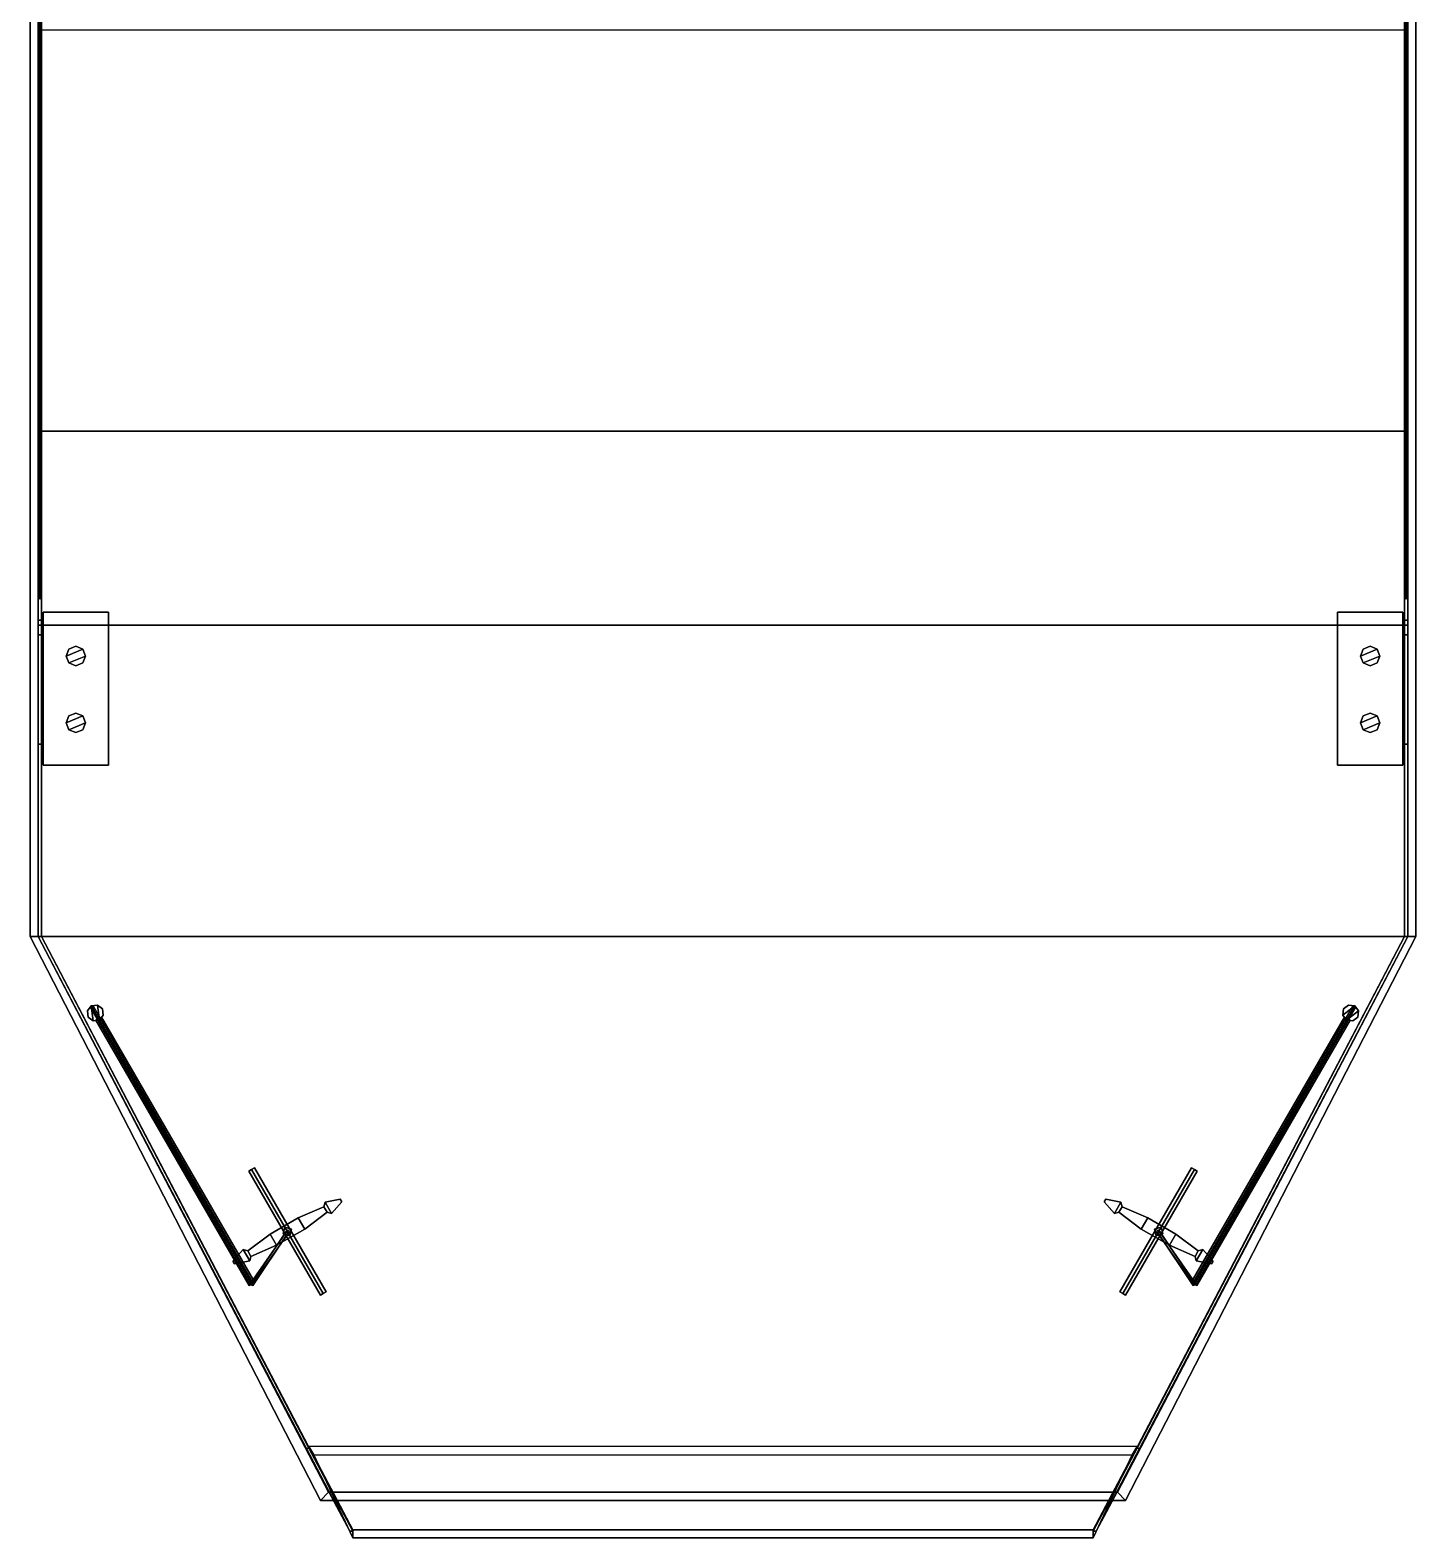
# Model space of a CAD drawing. Extents: x -4.2 to 4.2, y -17.3 to 18.7.
# Drawn here: x -4.25 to 4.25, y -17.31 to -8.06 of the extents above; entities that cross this region are included whole.
import ezdxf

# ---------------------------------------------------------------- set-up
doc = ezdxf.new("R2010")
doc.units = 0
doc.layers.get('0').update_dxf_attribs({"linetype": 'CONTINUOUS'})
doc.layers.add('RAILINGS', color=6, linetype='CONTINUOUS')

msp = doc.modelspace()

# ---------------------------------------------------------------- linework, layer by layer
for points in [[(-4.2, 10.97, -1.04), (-4.2, -10.52, -1.04), (-4.2, -13.62, -0.39), (-4.2, 16.87, -0.3447)], [(-4.2, 16.87, -0.3447), (-4.2, -13.62, -0.39), (-4.2, -13.62, 0.65), (-4.2, 4.11, 0.65)], [(4.2, -13.62, -0.39), (4.2, -10.52, -1.04), (4.2, 10.97, -1.04), (4.2, 16.87, -0.3447)], [(4.2, -13.62, 0.65), (4.2, -13.62, -0.39), (4.2, 16.87, -0.3447), (4.2, 4.11, 0.65)], [(4.2, 10.97, -1.04), (4.2, -10.52, -1.04), (-4.2, -10.52, -1.04), (-4.2, 10.97, -1.04)], [(-4.2, -13.62, 0.82), (-4.2, 4.11, 0.82), (-4.25, 4.11, 0.79), (-4.25, -13.62, 0.79)], [(-4.25, 4.11, 0.68), (-4.25, -13.62, 0.68), (-4.25, -13.62, 0.79), (-4.25, 4.11, 0.79)], [(-4.2, 4.11, 0.65), (-4.2, -13.62, 0.65), (-4.25, -13.62, 0.68), (-4.25, 4.11, 0.68)], [(4.25, 4.11, 0.79), (4.2, 4.11, 0.82), (4.2, -13.62, 0.82), (4.25, -13.62, 0.79)], [(4.25, -13.62, 0.68), (4.2, -13.62, 0.65), (4.2, 4.11, 0.65), (4.25, 4.11, 0.68)], [(4.25, -13.62, 0.79), (4.25, -13.62, 0.68), (4.25, 4.11, 0.68), (4.25, 4.11, 0.79)], [(4.2, -11.71, 0.82), (4.2, -8.06, 0.82), (-4.2, -8.06, 0.82), (-4.2, -11.71, 0.82)], [(-4.2, -13.62, -0.39), (-4.2, -10.52, -1.04), (4.2, -10.52, -1.04), (4.2, -13.62, -0.39)], [(-3.77, -11.63, 0.84), (-3.77, -11.63, 0.82), (-4.17, -11.63, 0.82), (-4.17, -11.63, 0.84)], [(-4.17, -11.63, 0.82), (-4.17, -12.57, 0.82), (-4.17, -12.57, 0.84), (-4.17, -11.63, 0.84)], [(-4.17, -11.63, 0.84), (-4.17, -12.57, 0.84), (-3.77, -12.57, 0.84), (-3.77, -11.63, 0.84)], [(-3.77, -12.57, 0.84), (-3.77, -12.57, 0.82), (-3.77, -11.63, 0.82), (-3.77, -11.63, 0.84)], [(4.17, -11.63, 0.84), (4.17, -11.63, 0.82), (3.77, -11.63, 0.82), (3.77, -11.63, 0.84)], [(3.77, -11.63, 0.84), (3.77, -12.57, 0.84), (4.17, -12.57, 0.84), (4.17, -11.63, 0.84)], [(3.77, -11.63, 0.82), (3.77, -12.57, 0.82), (3.77, -12.57, 0.84), (3.77, -11.63, 0.84)], [(4.17, -12.57, 0.84), (4.17, -12.57, 0.82), (4.17, -11.63, 0.82), (4.17, -11.63, 0.84)], [(4.2, -13.62, 0.82), (4.2, -11.71, 0.82), (-4.2, -11.71, 0.82), (-4.2, -13.62, 0.82)], [(-3.97, -11.84, 1.18), (-4.0124, -11.8576, 1.18), (-4.03, -11.9, 1.18), (-3.9276, -11.8576, 1.18)], [(-4.0124, -11.8576, 0.84), (-4.03, -11.9, 0.84), (-4.03, -11.9, 1.18), (-4.0124, -11.8576, 1.18)], [(-3.9276, -11.8576, 1.18), (-4.03, -11.9, 1.18), (-4.0124, -11.9424, 1.18), (-3.91, -11.9, 1.18)], [(-4.03, -11.9, 0.84), (-4.0124, -11.9424, 0.84), (-4.0124, -11.9424, 1.18), (-4.03, -11.9, 1.18)], [(-3.97, -11.84, 0.84), (-4.0124, -11.8576, 0.84), (-4.0124, -11.8576, 1.18), (-3.97, -11.84, 1.18)], [(-3.91, -11.9, 1.18), (-4.0124, -11.9424, 1.18), (-3.97, -11.96, 1.18), (-3.9276, -11.9424, 1.18)], [(-3.9276, -11.8576, 0.84), (-3.97, -11.84, 0.84), (-3.97, -11.84, 1.18), (-3.9276, -11.8576, 1.18)], [(-3.91, -11.9, 0.84), (-3.9276, -11.8576, 0.84), (-3.9276, -11.8576, 1.18), (-3.91, -11.9, 1.18)], [(-3.9276, -11.9424, 0.84), (-3.91, -11.9, 0.84), (-3.91, -11.9, 1.18), (-3.9276, -11.9424, 1.18)], [(3.97, -11.84, 1.18), (3.9276, -11.8576, 1.18), (3.91, -11.9, 1.18), (4.0124, -11.8576, 1.18)], [(4.0124, -11.8576, 1.18), (3.91, -11.9, 1.18), (3.9276, -11.9424, 1.18), (4.03, -11.9, 1.18)], [(3.9276, -11.8576, 0.84), (3.91, -11.9, 0.84), (3.91, -11.9, 1.18), (3.9276, -11.8576, 1.18)], [(3.91, -11.9, 0.84), (3.9276, -11.9424, 0.84), (3.9276, -11.9424, 1.18), (3.91, -11.9, 1.18)], [(3.97, -11.84, 0.84), (3.9276, -11.8576, 0.84), (3.9276, -11.8576, 1.18), (3.97, -11.84, 1.18)], [(4.03, -11.9, 1.18), (3.9276, -11.9424, 1.18), (3.97, -11.96, 1.18), (4.0124, -11.9424, 1.18)], [(4.0124, -11.8576, 0.84), (3.97, -11.84, 0.84), (3.97, -11.84, 1.18), (4.0124, -11.8576, 1.18)], [(4.03, -11.9, 0.84), (4.0124, -11.8576, 0.84), (4.0124, -11.8576, 1.18), (4.03, -11.9, 1.18)], [(4.0124, -11.9424, 0.84), (4.03, -11.9, 0.84), (4.03, -11.9, 1.18), (4.0124, -11.9424, 1.18)], [(-4.0124, -11.9424, 0.84), (-3.97, -11.96, 0.84), (-3.97, -11.96, 1.18), (-4.0124, -11.9424, 1.18)], [(-3.97, -11.96, 0.84), (-3.9276, -11.9424, 0.84), (-3.9276, -11.9424, 1.18), (-3.97, -11.96, 1.18)], [(3.9276, -11.9424, 0.84), (3.97, -11.96, 0.84), (3.97, -11.96, 1.18), (3.9276, -11.9424, 1.18)], [(3.97, -11.96, 0.84), (4.0124, -11.9424, 0.84), (4.0124, -11.9424, 1.18), (3.97, -11.96, 1.18)], [(-3.97, -12.25, 1.18), (-4.0124, -12.2676, 1.18), (-4.03, -12.31, 1.18), (-3.9276, -12.2676, 1.18)], [(-4.0124, -12.2676, 0.84), (-4.03, -12.31, 0.84), (-4.03, -12.31, 1.18), (-4.0124, -12.2676, 1.18)], [(-3.9276, -12.2676, 1.18), (-4.03, -12.31, 1.18), (-4.0124, -12.3524, 1.18), (-3.91, -12.31, 1.18)], [(-3.97, -12.25, 0.84), (-4.0124, -12.2676, 0.84), (-4.0124, -12.2676, 1.18), (-3.97, -12.25, 1.18)], [(-3.9276, -12.2676, 0.84), (-3.97, -12.25, 0.84), (-3.97, -12.25, 1.18), (-3.9276, -12.2676, 1.18)], [(-3.91, -12.31, 0.84), (-3.9276, -12.2676, 0.84), (-3.9276, -12.2676, 1.18), (-3.91, -12.31, 1.18)], [(3.97, -12.25, 1.18), (3.9276, -12.2676, 1.18), (3.91, -12.31, 1.18), (4.0124, -12.2676, 1.18)], [(4.0124, -12.2676, 1.18), (3.91, -12.31, 1.18), (3.9276, -12.3524, 1.18), (4.03, -12.31, 1.18)], [(3.9276, -12.2676, 0.84), (3.91, -12.31, 0.84), (3.91, -12.31, 1.18), (3.9276, -12.2676, 1.18)], [(3.97, -12.25, 0.84), (3.9276, -12.2676, 0.84), (3.9276, -12.2676, 1.18), (3.97, -12.25, 1.18)], [(4.0124, -12.2676, 0.84), (3.97, -12.25, 0.84), (3.97, -12.25, 1.18), (4.0124, -12.2676, 1.18)], [(4.03, -12.31, 0.84), (4.0124, -12.2676, 0.84), (4.0124, -12.2676, 1.18), (4.03, -12.31, 1.18)], [(-4.03, -12.31, 0.84), (-4.0124, -12.3524, 0.84), (-4.0124, -12.3524, 1.18), (-4.03, -12.31, 1.18)], [(-3.91, -12.31, 1.18), (-4.0124, -12.3524, 1.18), (-3.97, -12.37, 1.18), (-3.9276, -12.3524, 1.18)], [(-4.0124, -12.3524, 0.84), (-3.97, -12.37, 0.84), (-3.97, -12.37, 1.18), (-4.0124, -12.3524, 1.18)], [(-3.97, -12.37, 0.84), (-3.9276, -12.3524, 0.84), (-3.9276, -12.3524, 1.18), (-3.97, -12.37, 1.18)], [(-3.9276, -12.3524, 0.84), (-3.91, -12.31, 0.84), (-3.91, -12.31, 1.18), (-3.9276, -12.3524, 1.18)], [(3.91, -12.31, 0.84), (3.9276, -12.3524, 0.84), (3.9276, -12.3524, 1.18), (3.91, -12.31, 1.18)], [(4.03, -12.31, 1.18), (3.9276, -12.3524, 1.18), (3.97, -12.37, 1.18), (4.0124, -12.3524, 1.18)], [(3.9276, -12.3524, 0.84), (3.97, -12.37, 0.84), (3.97, -12.37, 1.18), (3.9276, -12.3524, 1.18)], [(3.97, -12.37, 0.84), (4.0124, -12.3524, 0.84), (4.0124, -12.3524, 1.18), (3.97, -12.37, 1.18)], [(4.0124, -12.3524, 0.84), (4.03, -12.31, 0.84), (4.03, -12.31, 1.18), (4.0124, -12.3524, 1.18)], [(-4.17, -12.57, 0.84), (-4.17, -12.57, 0.82), (-3.77, -12.57, 0.82), (-3.77, -12.57, 0.84)], [(3.77, -12.57, 0.84), (3.77, -12.57, 0.82), (4.17, -12.57, 0.82), (4.17, -12.57, 0.84)], [(-4.2, -13.62, 0.65), (-2.42, -17.03, 0.65), (-2.47, -17.08, 0.68), (-4.25, -13.62, 0.68)], [(-4.25, -13.62, 0.68), (-2.47, -17.08, 0.68), (-2.47, -17.08, 0.79), (-4.25, -13.62, 0.79)], [(-2.42, -17.03, 0.82), (-4.2, -13.62, 0.82), (-4.25, -13.62, 0.79), (-2.47, -17.08, 0.79)], [(-4.2, -13.62, -0.39), (-2.42, -17.03, 0.58), (-2.42, -17.03, 0.65), (-4.2, -13.62, 0.65)], [(4.2, -13.62, -0.39), (2.42, -17.03, 0.58), (-2.42, -17.03, 0.58), (-4.2, -13.62, -0.39)], [(2.42, -17.03, 0.82), (4.2, -13.62, 0.82), (-4.2, -13.62, 0.82), (-2.42, -17.03, 0.82)], [(2.42, -17.03, 0.65), (2.42, -17.03, 0.58), (4.2, -13.62, -0.39), (4.2, -13.62, 0.65)], [(2.47, -17.08, 0.68), (2.42, -17.03, 0.65), (4.2, -13.62, 0.65), (4.25, -13.62, 0.68)], [(4.25, -13.62, 0.79), (4.2, -13.62, 0.82), (2.42, -17.03, 0.82), (2.47, -17.08, 0.79)], [(2.47, -17.08, 0.79), (2.47, -17.08, 0.68), (4.25, -13.62, 0.68), (4.25, -13.62, 0.79)], [(-3.875, -14.0467, 0.82), (-3.8983, -14.0771, 0.82), (-3.8983, -14.0771, 3.88), (-3.875, -14.0467, 3.88)], [(-3.8629, -14.1383, 3.88), (-3.875, -14.0467, 3.88), (-3.8983, -14.0771, 3.88), (-3.8933, -14.115, 3.88)], [(-2.8987, -15.7578, 4.88), (-2.885, -15.7614, 4.89), (-3.875, -14.0467, 3.88), (-3.8787, -14.0604, 3.88)], [(-3.8371, -14.0417, 0.82), (-3.875, -14.0467, 0.82), (-3.875, -14.0467, 3.88), (-3.8371, -14.0417, 3.88)], [(-3.825, -14.1333, 3.88), (-3.8371, -14.0417, 3.88), (-3.875, -14.0467, 3.88), (-3.8629, -14.1383, 3.88)], [(-2.885, -15.7614, 4.89), (-2.8813, -15.7478, 4.88), (-3.8613, -14.0504, 3.88), (-3.875, -14.0467, 3.88)], [(-2.8813, -15.7478, 4.88), (-2.895, -15.7441, 4.87), (-3.865, -14.064, 3.88), (-3.8613, -14.0504, 3.88)], [(-3.8067, -14.065, 0.82), (-3.8371, -14.0417, 0.82), (-3.8371, -14.0417, 3.88), (-3.8067, -14.065, 3.88)], [(-3.8017, -14.1029, 3.88), (-3.8067, -14.065, 3.88), (-3.8371, -14.0417, 3.88), (-3.825, -14.1333, 3.88)], [(2.8813, -15.7478, 4.88), (2.885, -15.7614, 4.89), (3.875, -14.0467, 3.88), (3.8613, -14.0504, 3.88)], [(2.895, -15.7441, 4.87), (2.8813, -15.7478, 4.88), (3.8613, -14.0504, 3.88), (3.865, -14.064, 3.88)], [(2.885, -15.7614, 4.89), (2.8987, -15.7578, 4.88), (3.8787, -14.0604, 3.88), (3.875, -14.0467, 3.88)], [(3.8017, -14.1029, 3.88), (3.875, -14.0467, 3.88), (3.8371, -14.0417, 3.88), (3.8067, -14.065, 3.88)], [(3.825, -14.1333, 3.88), (3.8983, -14.0771, 3.88), (3.875, -14.0467, 3.88), (3.8017, -14.1029, 3.88)], [(3.8371, -14.0417, 0.82), (3.8067, -14.065, 0.82), (3.8067, -14.065, 3.88), (3.8371, -14.0417, 3.88)], [(3.875, -14.0467, 0.82), (3.8371, -14.0417, 0.82), (3.8371, -14.0417, 3.88), (3.875, -14.0467, 3.88)], [(3.8983, -14.0771, 0.82), (3.875, -14.0467, 0.82), (3.875, -14.0467, 3.88), (3.8983, -14.0771, 3.88)], [(-3.8983, -14.0771, 0.82), (-3.8933, -14.115, 0.82), (-3.8933, -14.115, 3.88), (-3.8983, -14.0771, 3.88)], [(-3.8933, -14.115, 0.82), (-3.8629, -14.1383, 0.82), (-3.8629, -14.1383, 3.88), (-3.8933, -14.115, 3.88)], [(-2.895, -15.7441, 4.87), (-2.8987, -15.7578, 4.88), (-3.8787, -14.0604, 3.88), (-3.865, -14.064, 3.88)], [(-3.8629, -14.1383, 0.82), (-3.825, -14.1333, 0.82), (-3.825, -14.1333, 3.88), (-3.8629, -14.1383, 3.88)], [(-2.9073, -15.7628, 4.87), (-2.89, -15.7528, 4.89), (-3.83, -14.1246, 2.85), (-3.8473, -14.1346, 2.83)], [(-2.89, -15.7528, 4.85), (-2.9073, -15.7628, 4.87), (-3.8473, -14.1346, 2.83), (-3.83, -14.1246, 2.81)], [(-2.9073, -15.7628, 4.87), (-2.89, -15.7528, 4.89), (-3.83, -14.1246, 3.85), (-3.8473, -14.1346, 3.83)], [(-2.89, -15.7528, 4.85), (-2.9073, -15.7628, 4.87), (-3.8473, -14.1346, 3.83), (-3.83, -14.1246, 3.81)], [(-2.89, -15.7528, 4.89), (-2.8727, -15.7428, 4.87), (-3.8127, -14.1146, 2.83), (-3.83, -14.1246, 2.85)], [(-2.8727, -15.7428, 4.87), (-2.89, -15.7528, 4.85), (-3.83, -14.1246, 2.81), (-3.8127, -14.1146, 2.83)], [(-2.89, -15.7528, 4.89), (-2.8727, -15.7428, 4.87), (-3.8127, -14.1146, 3.83), (-3.83, -14.1246, 3.85)], [(-2.8727, -15.7428, 4.87), (-2.89, -15.7528, 4.85), (-3.83, -14.1246, 3.81), (-3.8127, -14.1146, 3.83)], [(-3.825, -14.1333, 0.82), (-3.8017, -14.1029, 0.82), (-3.8017, -14.1029, 3.88), (-3.825, -14.1333, 3.88)], [(-3.8017, -14.1029, 0.82), (-3.8067, -14.065, 0.82), (-3.8067, -14.065, 3.88), (-3.8017, -14.1029, 3.88)], [(2.89, -15.7528, 4.85), (2.8727, -15.7428, 4.87), (3.8127, -14.1146, 2.83), (3.83, -14.1246, 2.81)], [(2.8727, -15.7428, 4.87), (2.89, -15.7528, 4.89), (3.83, -14.1246, 2.85), (3.8127, -14.1146, 2.83)], [(2.89, -15.7528, 4.85), (2.8727, -15.7428, 4.87), (3.8127, -14.1146, 3.83), (3.83, -14.1246, 3.81)], [(2.8727, -15.7428, 4.87), (2.89, -15.7528, 4.89), (3.83, -14.1246, 3.85), (3.8127, -14.1146, 3.83)], [(2.9073, -15.7628, 4.87), (2.89, -15.7528, 4.85), (3.83, -14.1246, 2.81), (3.8473, -14.1346, 2.83)], [(2.89, -15.7528, 4.89), (2.9073, -15.7628, 4.87), (3.8473, -14.1346, 2.83), (3.83, -14.1246, 2.85)], [(2.9073, -15.7628, 4.87), (2.89, -15.7528, 4.85), (3.83, -14.1246, 3.81), (3.8473, -14.1346, 3.83)], [(2.89, -15.7528, 4.89), (2.9073, -15.7628, 4.87), (3.8473, -14.1346, 3.83), (3.83, -14.1246, 3.85)], [(2.8987, -15.7578, 4.88), (2.895, -15.7441, 4.87), (3.865, -14.064, 3.88), (3.8787, -14.0604, 3.88)], [(3.8067, -14.065, 0.82), (3.8017, -14.1029, 0.82), (3.8017, -14.1029, 3.88), (3.8067, -14.065, 3.88)], [(3.8017, -14.1029, 0.82), (3.825, -14.1333, 0.82), (3.825, -14.1333, 3.88), (3.8017, -14.1029, 3.88)], [(3.8629, -14.1383, 3.88), (3.8933, -14.115, 3.88), (3.8983, -14.0771, 3.88), (3.825, -14.1333, 3.88)], [(3.825, -14.1333, 0.82), (3.8629, -14.1383, 0.82), (3.8629, -14.1383, 3.88), (3.825, -14.1333, 3.88)], [(3.8629, -14.1383, 0.82), (3.8933, -14.115, 0.82), (3.8933, -14.115, 3.88), (3.8629, -14.1383, 3.88)], [(3.8933, -14.115, 0.82), (3.8983, -14.0771, 0.82), (3.8983, -14.0771, 3.88), (3.8933, -14.115, 3.88)], [(-2.8919, -15.0495, 1.57), (-2.8746, -15.0395, 1.55), (-2.8919, -15.0495, 1.53), (-2.9092, -15.0595, 1.55)], [(-2.4519, -15.8116, 1.53), (-2.4692, -15.8216, 1.55), (-2.9092, -15.0595, 1.55), (-2.8919, -15.0495, 1.53)], [(-2.4692, -15.8216, 1.55), (-2.4519, -15.8116, 1.57), (-2.8919, -15.0495, 1.57), (-2.9092, -15.0595, 1.55)], [(-2.4346, -15.8016, 1.55), (-2.4519, -15.8116, 1.53), (-2.8919, -15.0495, 1.53), (-2.8746, -15.0395, 1.55)], [(-2.4519, -15.8116, 1.57), (-2.4346, -15.8016, 1.55), (-2.8746, -15.0395, 1.55), (-2.8919, -15.0495, 1.57)], [(2.4519, -15.8116, 1.53), (2.4346, -15.8016, 1.55), (2.8746, -15.0395, 1.55), (2.8919, -15.0495, 1.53)], [(2.4346, -15.8016, 1.55), (2.4519, -15.8116, 1.57), (2.8919, -15.0495, 1.57), (2.8746, -15.0395, 1.55)], [(2.4692, -15.8216, 1.55), (2.4519, -15.8116, 1.53), (2.8919, -15.0495, 1.53), (2.9092, -15.0595, 1.55)], [(2.4519, -15.8116, 1.57), (2.4692, -15.8216, 1.55), (2.9092, -15.0595, 1.55), (2.8919, -15.0495, 1.57)], [(2.8919, -15.0495, 1.57), (2.9092, -15.0595, 1.55), (2.8919, -15.0495, 1.53), (2.8746, -15.0395, 1.55)], [(-2.4481, -15.2782, 1), (-2.4281, -15.3129, 1), (-2.4007, -15.3202, 1.03), (-2.4407, -15.2509, 1.03)], [(-2.4407, -15.2509, 0.99), (-2.4007, -15.3202, 0.99), (-2.4281, -15.3129, 0.97), (-2.4481, -15.2782, 0.97)], [(-2.4407, -15.2509, 1.03), (-2.4407, -15.2509, 0.99), (-2.4481, -15.2782, 0.97), (-2.4481, -15.2782, 1)], [(-2.4007, -15.3202, 0.99), (-2.4407, -15.2509, 0.99), (-2.3478, -15.2319, 1.12), (-2.3378, -15.2492, 1.12)], [(-2.3478, -15.2319, 1.13), (-2.3478, -15.2319, 1.12), (-2.4407, -15.2509, 0.99), (-2.4407, -15.2509, 1.03)], [(-2.3378, -15.2492, 1.13), (-2.3478, -15.2319, 1.13), (-2.4407, -15.2509, 1.03), (-2.4007, -15.3202, 1.03)], [(-2.4007, -15.3202, 1.03), (-2.4007, -15.3202, 0.99), (-2.3378, -15.2492, 1.12), (-2.3378, -15.2492, 1.13)], [(-2.3378, -15.2492, 1.12), (-2.3478, -15.2319, 1.12), (-2.3478, -15.2319, 1.13), (-2.3378, -15.2492, 1.13)], [(2.3478, -15.2319, 1.13), (2.3378, -15.2492, 1.13), (2.4007, -15.3202, 1.03), (2.4407, -15.2509, 1.03)], [(2.4407, -15.2509, 0.99), (2.4007, -15.3202, 0.99), (2.3378, -15.2492, 1.12), (2.3478, -15.2319, 1.12)], [(2.3478, -15.2319, 1.12), (2.3378, -15.2492, 1.12), (2.3378, -15.2492, 1.13), (2.3478, -15.2319, 1.13)], [(2.3378, -15.2492, 1.13), (2.3378, -15.2492, 1.12), (2.4007, -15.3202, 0.99), (2.4007, -15.3202, 1.03)], [(2.4407, -15.2509, 1.03), (2.4407, -15.2509, 0.99), (2.3478, -15.2319, 1.12), (2.3478, -15.2319, 1.13)], [(2.4281, -15.3129, 1), (2.4481, -15.2782, 1), (2.4407, -15.2509, 1.03), (2.4007, -15.3202, 1.03)], [(2.4007, -15.3202, 0.99), (2.4407, -15.2509, 0.99), (2.4481, -15.2782, 0.97), (2.4281, -15.3129, 0.97)], [(2.4481, -15.2782, 1), (2.4481, -15.2782, 0.97), (2.4407, -15.2509, 0.99), (2.4407, -15.2509, 1.03)], [(-2.5653, -15.4152, 0.88), (-2.6053, -15.3459, 0.88), (-2.7785, -15.4459, 0.88), (-2.7385, -15.5152, 0.88)], [(-2.7385, -15.5152, 0.82), (-2.7785, -15.4459, 0.82), (-2.6053, -15.3459, 0.82), (-2.5653, -15.4152, 0.82)], [(-2.6053, -15.3459, 0.88), (-2.6053, -15.3459, 0.82), (-2.7785, -15.4459, 0.82), (-2.7785, -15.4459, 0.88)], [(-2.4481, -15.2782, 1), (-2.4481, -15.2782, 0.97), (-2.6053, -15.3459, 0.82), (-2.6053, -15.3459, 0.88)], [(-2.5653, -15.4152, 0.82), (-2.6053, -15.3459, 0.82), (-2.4481, -15.2782, 0.97), (-2.4281, -15.3129, 0.97)], [(-2.4281, -15.3129, 1), (-2.4481, -15.2782, 1), (-2.6053, -15.3459, 0.88), (-2.5653, -15.4152, 0.88)], [(-2.5653, -15.4152, 0.88), (-2.5653, -15.4152, 0.82), (-2.4281, -15.3129, 0.97), (-2.4281, -15.3129, 1)], [(-2.4281, -15.3129, 1), (-2.4281, -15.3129, 0.97), (-2.4007, -15.3202, 0.99), (-2.4007, -15.3202, 1.03)], [(2.4007, -15.3202, 1.03), (2.4007, -15.3202, 0.99), (2.4281, -15.3129, 0.97), (2.4281, -15.3129, 1)], [(2.4481, -15.2782, 1), (2.4281, -15.3129, 1), (2.5653, -15.4152, 0.88), (2.6053, -15.3459, 0.88)], [(2.6053, -15.3459, 0.82), (2.5653, -15.4152, 0.82), (2.4281, -15.3129, 0.97), (2.4481, -15.2782, 0.97)], [(2.4281, -15.3129, 1), (2.4281, -15.3129, 0.97), (2.5653, -15.4152, 0.82), (2.5653, -15.4152, 0.88)], [(2.6053, -15.3459, 0.88), (2.6053, -15.3459, 0.82), (2.4481, -15.2782, 0.97), (2.4481, -15.2782, 1)], [(2.7385, -15.5152, 0.88), (2.7785, -15.4459, 0.88), (2.6053, -15.3459, 0.88), (2.5653, -15.4152, 0.88)], [(2.5653, -15.4152, 0.82), (2.6053, -15.3459, 0.82), (2.7785, -15.4459, 0.82), (2.7385, -15.5152, 0.82)], [(2.7785, -15.4459, 0.88), (2.7785, -15.4459, 0.82), (2.6053, -15.3459, 0.82), (2.6053, -15.3459, 0.88)], [(-2.9157, -15.5482, 1), (-2.8957, -15.5829, 1), (-2.7385, -15.5152, 0.88), (-2.7785, -15.4459, 0.88)], [(-2.7785, -15.4459, 0.82), (-2.7385, -15.5152, 0.82), (-2.8957, -15.5829, 0.97), (-2.9157, -15.5482, 0.97)], [(-2.7785, -15.4459, 0.88), (-2.7785, -15.4459, 0.82), (-2.9157, -15.5482, 0.97), (-2.9157, -15.5482, 1)], [(-2.67, -15.42, 1.77), (-2.68, -15.43, 1.77), (-2.8987, -15.7578, 4.88), (-2.895, -15.7441, 4.87)], [(-2.68, -15.43, 1.77), (-2.67, -15.44, 1.77), (-2.885, -15.7614, 4.89), (-2.8987, -15.7578, 4.88)], [(-2.66, -15.43, 1.77), (-2.67, -15.42, 1.77), (-2.895, -15.7441, 4.87), (-2.8813, -15.7478, 4.88)], [(-2.67, -15.44, 1.77), (-2.66, -15.43, 1.77), (-2.8813, -15.7478, 4.88), (-2.885, -15.7614, 4.89)], [(-2.7385, -15.5152, 0.88), (-2.7385, -15.5152, 0.82), (-2.5653, -15.4152, 0.82), (-2.5653, -15.4152, 0.88)], [(-2.6569, -15.4565, 1.77), (-2.6459, -15.4155, 1.77), (-2.6869, -15.4046, 1.77), (-2.6979, -15.4455, 1.77)], [(-2.6869, -15.4046, 0.88), (-2.6979, -15.4455, 0.88), (-2.6979, -15.4455, 1.77), (-2.6869, -15.4046, 1.77)], [(-2.6979, -15.4455, 0.88), (-2.6569, -15.4565, 0.88), (-2.6569, -15.4565, 1.77), (-2.6979, -15.4455, 1.77)], [(-2.6459, -15.4155, 0.88), (-2.6869, -15.4046, 0.88), (-2.6869, -15.4046, 1.77), (-2.6459, -15.4155, 1.77)], [(-2.6569, -15.4565, 0.88), (-2.6459, -15.4155, 0.88), (-2.6459, -15.4155, 1.77), (-2.6569, -15.4565, 1.77)], [(2.5653, -15.4152, 0.88), (2.5653, -15.4152, 0.82), (2.7385, -15.5152, 0.82), (2.7385, -15.5152, 0.88)], [(2.6869, -15.4046, 0.88), (2.6459, -15.4155, 0.88), (2.6459, -15.4155, 1.77), (2.6869, -15.4046, 1.77)], [(2.6569, -15.4565, 1.77), (2.6979, -15.4455, 1.77), (2.6869, -15.4046, 1.77), (2.6459, -15.4155, 1.77)], [(2.6459, -15.4155, 0.88), (2.6569, -15.4565, 0.88), (2.6569, -15.4565, 1.77), (2.6459, -15.4155, 1.77)], [(2.6569, -15.4565, 0.88), (2.6979, -15.4455, 0.88), (2.6979, -15.4455, 1.77), (2.6569, -15.4565, 1.77)], [(2.67, -15.42, 1.77), (2.66, -15.43, 1.77), (2.8813, -15.7478, 4.88), (2.895, -15.7441, 4.87)], [(2.66, -15.43, 1.77), (2.67, -15.44, 1.77), (2.885, -15.7614, 4.89), (2.8813, -15.7478, 4.88)], [(2.68, -15.43, 1.77), (2.67, -15.42, 1.77), (2.895, -15.7441, 4.87), (2.8987, -15.7578, 4.88)], [(2.67, -15.44, 1.77), (2.68, -15.43, 1.77), (2.8987, -15.7578, 4.88), (2.885, -15.7614, 4.89)], [(2.6979, -15.4455, 0.88), (2.6869, -15.4046, 0.88), (2.6869, -15.4046, 1.77), (2.6979, -15.4455, 1.77)], [(2.7385, -15.5152, 0.82), (2.7785, -15.4459, 0.82), (2.9157, -15.5482, 0.97), (2.8957, -15.5829, 0.97)], [(2.8957, -15.5829, 1), (2.9157, -15.5482, 1), (2.7785, -15.4459, 0.88), (2.7385, -15.5152, 0.88)], [(2.9157, -15.5482, 1), (2.9157, -15.5482, 0.97), (2.7785, -15.4459, 0.82), (2.7785, -15.4459, 0.88)], [(-2.8957, -15.5829, 1), (-2.8957, -15.5829, 0.97), (-2.7385, -15.5152, 0.82), (-2.7385, -15.5152, 0.88)], [(2.7385, -15.5152, 0.88), (2.7385, -15.5152, 0.82), (2.8957, -15.5829, 0.97), (2.8957, -15.5829, 1)], [(-3.006, -15.6119, 1.13), (-2.996, -15.6292, 1.13), (-2.903, -15.6102, 1.03), (-2.943, -15.5409, 1.03)], [(-2.943, -15.5409, 1.03), (-2.943, -15.5409, 0.99), (-3.006, -15.6119, 1.12), (-3.006, -15.6119, 1.13)], [(-2.943, -15.5409, 0.99), (-2.903, -15.6102, 0.99), (-2.996, -15.6292, 1.12), (-3.006, -15.6119, 1.12)], [(-3.006, -15.6119, 1.12), (-2.996, -15.6292, 1.12), (-2.996, -15.6292, 1.13), (-3.006, -15.6119, 1.13)], [(-2.996, -15.6292, 1.13), (-2.996, -15.6292, 1.12), (-2.903, -15.6102, 0.99), (-2.903, -15.6102, 1.03)], [(-2.8957, -15.5829, 1), (-2.9157, -15.5482, 1), (-2.943, -15.5409, 1.03), (-2.903, -15.6102, 1.03)], [(-2.903, -15.6102, 0.99), (-2.943, -15.5409, 0.99), (-2.9157, -15.5482, 0.97), (-2.8957, -15.5829, 0.97)], [(-2.9157, -15.5482, 1), (-2.9157, -15.5482, 0.97), (-2.943, -15.5409, 0.99), (-2.943, -15.5409, 1.03)], [(-2.903, -15.6102, 1.03), (-2.903, -15.6102, 0.99), (-2.8957, -15.5829, 0.97), (-2.8957, -15.5829, 1)], [(2.9157, -15.5482, 1), (2.8957, -15.5829, 1), (2.903, -15.6102, 1.03), (2.943, -15.5409, 1.03)], [(2.943, -15.5409, 0.99), (2.903, -15.6102, 0.99), (2.8957, -15.5829, 0.97), (2.9157, -15.5482, 0.97)], [(2.8957, -15.5829, 1), (2.8957, -15.5829, 0.97), (2.903, -15.6102, 0.99), (2.903, -15.6102, 1.03)], [(2.903, -15.6102, 0.99), (2.943, -15.5409, 0.99), (3.006, -15.6119, 1.12), (2.996, -15.6292, 1.12)], [(2.996, -15.6292, 1.13), (3.006, -15.6119, 1.13), (2.943, -15.5409, 1.03), (2.903, -15.6102, 1.03)], [(2.903, -15.6102, 1.03), (2.903, -15.6102, 0.99), (2.996, -15.6292, 1.12), (2.996, -15.6292, 1.13)], [(2.943, -15.5409, 1.03), (2.943, -15.5409, 0.99), (2.9157, -15.5482, 0.97), (2.9157, -15.5482, 1)], [(3.006, -15.6119, 1.13), (3.006, -15.6119, 1.12), (2.943, -15.5409, 0.99), (2.943, -15.5409, 1.03)], [(2.996, -15.6292, 1.12), (3.006, -15.6119, 1.12), (3.006, -15.6119, 1.13), (2.996, -15.6292, 1.13)], [(-2.4692, -15.8216, 1.55), (-2.4519, -15.8116, 1.53), (-2.4346, -15.8016, 1.55), (-2.4519, -15.8116, 1.57)], [(2.4346, -15.8016, 1.55), (2.4519, -15.8116, 1.53), (2.4692, -15.8216, 1.55), (2.4519, -15.8116, 1.57)], [(-2.47, -17.08, 0.68), (-2.42, -17.03, 0.65), (2.42, -17.03, 0.65), (2.47, -17.08, 0.68)], [(2.47, -17.08, 0.79), (2.42, -17.03, 0.82), (-2.42, -17.03, 0.82), (-2.47, -17.08, 0.79)], [(-2.47, -17.08, 0.79), (-2.47, -17.08, 0.68), (2.47, -17.08, 0.68), (2.47, -17.08, 0.79)], [(-2.42, -17.03, 0.65), (-2.42, -17.03, 0.58), (2.42, -17.03, 0.58), (2.42, -17.03, 0.65)]]:
    msp.add_3dface(points)
at = {"layer": 'RAILINGS'}
for points in [[(-4.2, -11.54, 1.78), (-4.19, -11.55, 1.79), (-4.19, 3.97, 1.79), (-4.2, 3.96, 1.78)], [(-4.19, -11.53, 1.77), (-4.2, -11.54, 1.78), (-4.2, 3.96, 1.78), (-4.19, 3.95, 1.77)], [(-4.19, -11.55, 1.79), (-4.18, -11.54, 1.78), (-4.18, 3.96, 1.78), (-4.19, 3.97, 1.79)], [(-4.18, -11.54, 1.78), (-4.19, -11.53, 1.77), (-4.19, 3.95, 1.77), (-4.18, 3.96, 1.78)], [(4.18, -11.54, 1.78), (4.19, -11.55, 1.79), (4.19, 3.97, 1.79), (4.18, 3.96, 1.78)], [(4.19, -11.53, 1.77), (4.18, -11.54, 1.78), (4.18, 3.96, 1.78), (4.19, 3.95, 1.77)], [(4.19, -11.55, 1.79), (4.2, -11.54, 1.78), (4.2, 3.96, 1.78), (4.19, 3.97, 1.79)], [(4.2, -11.54, 1.78), (4.19, -11.53, 1.77), (4.19, 3.95, 1.77), (4.2, 3.96, 1.78)], [(-4.2, -7.74, 0.82), (-4.2, -9.71, 0.82), (-4.2, -9.71, 1.47), (-4.2, -7.74, 1.47)], [(-4.2, -7.74, 1.47), (-4.2, -9.71, 1.47), (-4.18, -9.71, 1.47), (-4.18, -7.74, 1.47)], [(-4.18, -9.71, 1.47), (-4.18, -9.71, 0.82), (-4.18, -7.74, 0.82), (-4.18, -7.74, 1.47)], [(4.18, -7.74, 1.47), (4.18, -9.71, 1.47), (4.2, -9.71, 1.47), (4.2, -7.74, 1.47)], [(4.18, -7.74, 0.82), (4.18, -9.71, 0.82), (4.18, -9.71, 1.47), (4.18, -7.74, 1.47)], [(4.2, -9.71, 1.47), (4.2, -9.71, 0.82), (4.2, -7.74, 0.82), (4.2, -7.74, 1.47)], [(-4.19, -8.11, 1.47), (-4.2, -8.12, 1.47), (-4.2, -8.12, 1.78), (-4.19, -8.11, 1.77)], [(-4.2, -8.12, 1.47), (-4.19, -8.13, 1.47), (-4.19, -8.13, 1.77), (-4.2, -8.12, 1.78)], [(-4.18, -8.12, 1.47), (-4.19, -8.11, 1.47), (-4.19, -8.11, 1.77), (-4.18, -8.12, 1.78)], [(-4.19, -8.13, 1.47), (-4.18, -8.12, 1.47), (-4.18, -8.12, 1.78), (-4.19, -8.13, 1.77)], [(4.19, -8.11, 1.47), (4.18, -8.12, 1.47), (4.18, -8.12, 1.78), (4.19, -8.11, 1.77)], [(4.18, -8.12, 1.47), (4.19, -8.13, 1.47), (4.19, -8.13, 1.77), (4.18, -8.12, 1.78)], [(4.2, -8.12, 1.47), (4.19, -8.11, 1.47), (4.19, -8.11, 1.77), (4.2, -8.12, 1.78)], [(4.19, -8.13, 1.47), (4.2, -8.12, 1.47), (4.2, -8.12, 1.78), (4.19, -8.13, 1.77)], [(-4.19, -9.47, 1.47), (-4.2, -9.48, 1.47), (-4.2, -9.48, 1.78), (-4.19, -9.47, 1.77)], [(-4.2, -9.48, 1.47), (-4.19, -9.49, 1.47), (-4.19, -9.49, 1.77), (-4.2, -9.48, 1.78)], [(-4.18, -9.48, 1.47), (-4.19, -9.47, 1.47), (-4.19, -9.47, 1.77), (-4.18, -9.48, 1.78)], [(-4.19, -9.49, 1.47), (-4.18, -9.48, 1.47), (-4.18, -9.48, 1.78), (-4.19, -9.49, 1.77)], [(4.19, -9.47, 1.47), (4.18, -9.48, 1.47), (4.18, -9.48, 1.78), (4.19, -9.47, 1.77)], [(4.18, -9.48, 1.47), (4.19, -9.49, 1.47), (4.19, -9.49, 1.77), (4.18, -9.48, 1.78)], [(4.2, -9.48, 1.47), (4.19, -9.47, 1.47), (4.19, -9.47, 1.77), (4.2, -9.48, 1.78)], [(4.19, -9.49, 1.47), (4.2, -9.48, 1.47), (4.2, -9.48, 1.78), (4.19, -9.49, 1.77)], [(-4.2, -9.71, 1.47), (-4.2, -11.68, 1.47), (-4.18, -11.68, 1.47), (-4.18, -9.71, 1.47)], [(-4.2, -9.71, 0.82), (-4.2, -11.68, 0.82), (-4.2, -11.68, 1.47), (-4.2, -9.71, 1.47)], [(-4.18, -11.68, 1.47), (-4.18, -11.68, 0.82), (-4.18, -9.71, 0.82), (-4.18, -9.71, 1.47)], [(4.18, -9.71, 0.82), (4.18, -11.68, 0.82), (4.18, -11.68, 1.47), (4.18, -9.71, 1.47)], [(4.18, -9.71, 1.47), (4.18, -11.68, 1.47), (4.2, -11.68, 1.47), (4.2, -9.71, 1.47)], [(4.2, -11.68, 1.47), (4.2, -11.68, 0.82), (4.2, -9.71, 0.82), (4.2, -9.71, 1.47)], [(-4.19, -10.82, 1.47), (-4.2, -10.83, 1.47), (-4.2, -10.83, 1.78), (-4.19, -10.82, 1.77)], [(-4.18, -10.83, 1.47), (-4.19, -10.82, 1.47), (-4.19, -10.82, 1.77), (-4.18, -10.83, 1.78)], [(4.19, -10.82, 1.47), (4.18, -10.83, 1.47), (4.18, -10.83, 1.78), (4.19, -10.82, 1.77)], [(4.2, -10.83, 1.47), (4.19, -10.82, 1.47), (4.19, -10.82, 1.77), (4.2, -10.83, 1.78)], [(-4.2, -10.83, 1.47), (-4.19, -10.84, 1.47), (-4.19, -10.84, 1.77), (-4.2, -10.83, 1.78)], [(-4.19, -10.84, 1.47), (-4.18, -10.83, 1.47), (-4.18, -10.83, 1.78), (-4.19, -10.84, 1.77)], [(4.18, -10.83, 1.47), (4.19, -10.84, 1.47), (4.19, -10.84, 1.77), (4.18, -10.83, 1.78)], [(4.19, -10.84, 1.47), (4.2, -10.83, 1.47), (4.2, -10.83, 1.78), (4.19, -10.84, 1.77)], [(-4.19, -11.53, 1.47), (-4.2, -11.54, 1.47), (-4.2, -11.54, 1.78), (-4.19, -11.53, 1.77)], [(-4.2, -11.54, 1.47), (-4.19, -11.55, 1.47), (-4.19, -11.55, 1.79), (-4.2, -11.54, 1.78)], [(-4.18, -11.54, 1.47), (-4.19, -11.53, 1.47), (-4.19, -11.53, 1.77), (-4.18, -11.54, 1.78)], [(-4.19, -11.55, 1.47), (-4.18, -11.54, 1.47), (-4.18, -11.54, 1.78), (-4.19, -11.55, 1.79)], [(4.19, -11.53, 1.47), (4.18, -11.54, 1.47), (4.18, -11.54, 1.78), (4.19, -11.53, 1.77)], [(4.18, -11.54, 1.47), (4.19, -11.55, 1.47), (4.19, -11.55, 1.79), (4.18, -11.54, 1.78)], [(4.2, -11.54, 1.47), (4.19, -11.53, 1.47), (4.19, -11.53, 1.77), (4.2, -11.54, 1.78)], [(4.19, -11.55, 1.47), (4.2, -11.54, 1.47), (4.2, -11.54, 1.78), (4.19, -11.55, 1.79)], [(-4.2, -11.68, 0.82), (-4.2, -11.77, 0.82), (-4.2, -11.77, 1.47), (-4.2, -11.68, 1.47)], [(-4.2, -11.68, 1.47), (-4.2, -11.77, 1.47), (-4.18, -11.77, 1.47), (-4.18, -11.68, 1.47)], [(-4.18, -11.77, 1.47), (-4.18, -11.77, 0.82), (-4.18, -11.68, 0.82), (-4.18, -11.68, 1.47)], [(4.18, -11.68, 0.82), (4.18, -11.77, 0.82), (4.18, -11.77, 1.47), (4.18, -11.68, 1.47)], [(4.18, -11.68, 1.47), (4.18, -11.77, 1.47), (4.2, -11.77, 1.47), (4.2, -11.68, 1.47)], [(4.2, -11.77, 1.47), (4.2, -11.77, 0.82), (4.2, -11.68, 0.82), (4.2, -11.68, 1.47)], [(-4.2, -11.77, 1.16), (-4.2, -11.77, 0.82), (-4.18, -11.77, 0.82), (-4.18, -11.77, 1.16)], [(-4.2, -11.77, 1.16), (-4.2, -12.44, 1.16), (-4.2, -12.44, 1.79), (-4.2, -11.77, 1.61)], [(-4.18, -11.77, 1.61), (-4.18, -11.77, 1.47), (-4.2, -11.77, 1.47), (-4.2, -11.77, 1.61)], [(-4.2, -11.77, 1.61), (-4.2, -12.44, 1.79), (-4.18, -12.44, 1.79), (-4.18, -11.77, 1.61)], [(-4.18, -11.77, 1.16), (-4.18, -12.44, 1.16), (-4.2, -12.44, 1.16), (-4.2, -11.77, 1.16)], [(-4.18, -12.44, 1.79), (-4.18, -12.44, 1.16), (-4.18, -11.77, 1.16), (-4.18, -11.77, 1.61)], [(4.18, -11.77, 1.16), (4.18, -12.44, 1.16), (4.18, -12.44, 1.79), (4.18, -11.77, 1.61)], [(4.18, -11.77, 1.61), (4.18, -12.44, 1.79), (4.2, -12.44, 1.79), (4.2, -11.77, 1.61)], [(4.2, -11.77, 1.61), (4.2, -11.77, 1.47), (4.18, -11.77, 1.47), (4.18, -11.77, 1.61)], [(4.2, -11.77, 1.16), (4.2, -12.44, 1.16), (4.18, -12.44, 1.16), (4.18, -11.77, 1.16)], [(4.18, -11.77, 1.16), (4.18, -11.77, 0.82), (4.2, -11.77, 0.82), (4.2, -11.77, 1.16)], [(4.2, -12.44, 1.79), (4.2, -12.44, 1.16), (4.2, -11.77, 1.16), (4.2, -11.77, 1.61)], [(-4.2, -12.44, 0.82), (-4.2, -13.62, 0.82), (-4.2, -13.62, 2.1), (-4.2, -12.44, 1.79)], [(-4.2, -12.44, 1.79), (-4.2, -13.62, 2.1), (-4.18, -13.62, 2.1), (-4.18, -12.44, 1.79)], [(-4.18, -12.44, 1.16), (-4.18, -12.44, 0.82), (-4.2, -12.44, 0.82), (-4.2, -12.44, 1.16)], [(-4.18, -13.62, 2.1), (-4.18, -13.62, 0.82), (-4.18, -12.44, 0.82), (-4.18, -12.44, 1.79)], [(4.18, -12.44, 0.82), (4.18, -13.62, 0.82), (4.18, -13.62, 2.1), (4.18, -12.44, 1.79)], [(4.18, -12.44, 1.79), (4.18, -13.62, 2.1), (4.2, -13.62, 2.1), (4.2, -12.44, 1.79)], [(4.2, -12.44, 1.16), (4.2, -12.44, 0.82), (4.18, -12.44, 0.82), (4.18, -12.44, 1.16)], [(4.2, -13.62, 2.1), (4.2, -13.62, 0.82), (4.2, -12.44, 0.82), (4.2, -12.44, 1.79)], [(-4.2, -13.62, 0.82), (-2.56, -16.76, 0.82), (-2.29, -17.27, 2.81), (-4.2, -13.62, 2.1)], [(-4.2, -13.62, 2.1), (-2.29, -17.27, 2.81), (-2.27, -17.27, 2.81), (-4.18, -13.62, 2.1)], [(-2.27, -17.27, 2.81), (-2.54, -16.76, 0.82), (-4.18, -13.62, 0.82), (-4.18, -13.62, 2.1)], [(4.18, -13.62, 0.82), (2.54, -16.76, 0.82), (2.27, -17.27, 2.81), (4.18, -13.62, 2.1)], [(4.18, -13.62, 2.1), (2.27, -17.27, 2.81), (2.29, -17.27, 2.81), (4.2, -13.62, 2.1)], [(2.29, -17.27, 2.81), (2.56, -16.76, 0.82), (4.2, -13.62, 0.82), (4.2, -13.62, 2.1)], [(-2.29, -17.27, 2.81), (-2.56, -16.76, 0.82), (-2.54, -16.76, 0.82), (-2.27, -17.27, 2.81)], [(-2.54, -16.75, 0.82), (-2.51, -16.8, 0.82), (-2.27, -17.31, 2.81), (-2.27, -17.26, 2.81)], [(2.27, -17.26, 2.81), (2.54, -16.75, 0.82), (-2.54, -16.75, 0.82), (-2.27, -17.26, 2.81)], [(-2.27, -17.31, 2.81), (-2.51, -16.8, 0.82), (2.51, -16.8, 0.82), (2.27, -17.31, 2.81)], [(2.27, -17.31, 2.81), (2.51, -16.8, 0.82), (2.54, -16.75, 0.82), (2.27, -17.26, 2.81)], [(2.27, -17.27, 2.81), (2.54, -16.76, 0.82), (2.56, -16.76, 0.82), (2.29, -17.27, 2.81)], [(-2.27, -17.26, 2.81), (-2.27, -17.31, 2.81), (2.27, -17.31, 2.81), (2.27, -17.26, 2.81)]]:
    msp.add_3dface(points, dxfattribs=at)

doc.saveas('drawing.dxf')
